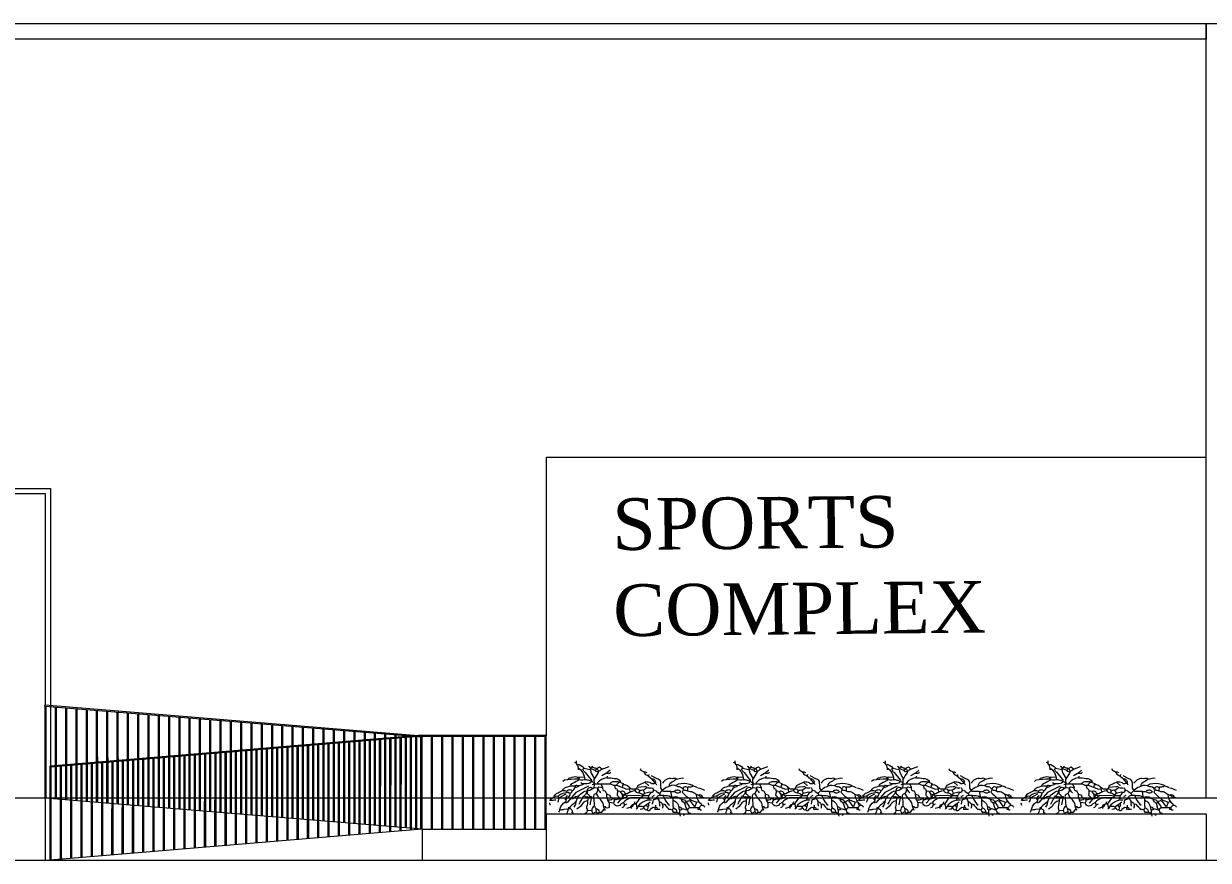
# Model space of a CAD drawing. Header units: inches. Extents: x 0 to 109, y 0 to 144.
# Drawn here: x 62.09 to 73.56, y 29.13 to 37.23 of the extents above; entities that cross this region are included whole.
import ezdxf

# ---------------------------------------------------------------- set-up
doc = ezdxf.new("R2010")
doc.units = ezdxf.units.IN
doc.header["$MEASUREMENT"] = 0
for name, color, linetype, lineweight in [('M_BRUSHES', 104, 'Continuous', 5), ('M_ELEV 2', 251, 'Continuous', 15), ('M_ELEV 3', 253, 'Continuous', 9), ('M_TEXT', 250, 'Continuous', 0)]:
    doc.layers.add(name, color=color, linetype=linetype, lineweight=lineweight)
doc.styles.get("Standard").update_dxf_attribs({"font": 'arial.ttf'})

# ---------------------------------------------------------------- blocks, each defined once
blk = doc.blocks.new('*U14')
at = {"layer": 'M_ELEV 2'}
for p, q in [((0.074, -0.887), (0.001, 0)), ((0.084, -0.886), (0.011, 0))]:
    blk.add_line(p, q, dxfattribs=at)
blk = doc.blocks.new('*U15')
at = {"layer": 'M_ELEV 3', "color": 0, "linetype": 'ByBlock', "lineweight": -2, "transparency": 16777216, "rotation": 355.3008974539182}
for p in [(62.301, 30.622), (62.401, 30.614), (62.5, 30.606), (62.6, 30.598), (62.7, 30.589), (62.799, 30.581), (62.899, 30.573), (62.999, 30.565), (63.098, 30.557), (63.198, 30.548), (63.298, 30.54), (63.397, 30.532), (63.497, 30.524), (63.597, 30.516), (63.696, 30.507), (63.796, 30.499), (63.896, 30.491), (63.995, 30.483), (64.095, 30.475), (64.195, 30.466), (64.294, 30.458), (64.394, 30.45), (64.494, 30.442), (64.593, 30.434), (64.693, 30.425), (64.793, 30.417), (64.892, 30.409), (64.992, 30.401), (65.092, 30.393), (65.191, 30.385), (65.291, 30.376), (65.391, 30.368), (65.49, 30.36), (65.59, 30.352), (65.69, 30.344), (65.789, 30.335), (65.889, 30.327)]:
    blk.add_blockref('*U14', p, dxfattribs=at)
blk = doc.blocks.new('*U16')
at = {"layer": 'M_ELEV 2'}
for p, q in [((-0.075, -0.897), (0, 0)), ((-0.065, -0.898), (0.01, 0))]:
    blk.add_line(p, q, dxfattribs=at)
blk = doc.blocks.new('*U17')
at = {"layer": 'M_ELEV 3', "color": 0, "linetype": 'ByBlock', "lineweight": -2, "transparency": 16777216, "rotation": 4.763641690983665}
for p in [(65.341, 30.281), (65.441, 30.29), (65.54, 30.298), (65.64, 30.306), (65.74, 30.314), (65.839, 30.323), (65.939, 30.331), (63.946, 30.165), (64.046, 30.173), (64.145, 30.182), (64.245, 30.19), (64.345, 30.198), (64.444, 30.206), (64.544, 30.215), (64.644, 30.223), (64.743, 30.231), (64.843, 30.24), (64.942, 30.248), (65.042, 30.256), (65.142, 30.265), (65.241, 30.273), (62.551, 30.049), (62.65, 30.057), (62.75, 30.065), (62.85, 30.074), (62.949, 30.082), (63.049, 30.09), (63.149, 30.098), (63.248, 30.107), (63.348, 30.115), (63.448, 30.123), (63.547, 30.132), (63.647, 30.14), (63.747, 30.148), (63.846, 30.157), (62.351, 30.032), (62.451, 30.04)]:
    blk.add_blockref('*U16', p, dxfattribs=at)
blk = doc.blocks.new('*U18')
at = {"layer": 'M_ELEV 2'}
for p, q in [((0, 0.9), (0, 0)), ((0.01, 0.9), (0.01, 0))]:
    blk.add_line(p, q, dxfattribs=at)
blk = doc.blocks.new('*U19')
at = {"layer": 'M_ELEV 3', "color": 0, "linetype": 'ByBlock', "lineweight": -2, "transparency": 16777216, "rotation": 180}
for p in [(65.951, 30.332), (66.051, 30.332), (66.151, 30.332), (66.251, 30.332), (66.351, 30.332), (66.451, 30.332), (66.551, 30.332), (66.651, 30.332), (66.751, 30.332), (66.851, 30.332), (66.951, 30.332), (67.051, 30.332), (67.151, 30.332)]:
    blk.add_blockref('*U18', p, dxfattribs=at)

msp = doc.modelspace()

# ---------------------------------------------------------------- linework, layer by layer
at = {"layer": 'M_BRUSHES'}
for points in [[(67.426, 30.081), (67.439, 30.076)], [(68.962, 30.081), (68.975, 30.076)], [(70.416, 30.081), (70.429, 30.076)], [(71.992, 30.081), (72.005, 30.076)], [(67.476, 29.941), (67.471, 29.928)], [(67.632, 30.008), (67.628, 30.004)], [(67.632, 30.008), (67.634, 30.009), (67.632, 30.009), (67.632, 30.008)], [(67.771, 30.003), (67.74, 29.978)], [(68.147, 29.962), (68.144, 29.949)], [(69.012, 29.941), (69.007, 29.928)], [(69.168, 30.008), (69.164, 30.004)], [(69.168, 30.008), (69.17, 30.009), (69.168, 30.009), (69.168, 30.008)], [(69.307, 30.003), (69.277, 29.978)], [(69.683, 29.962), (69.68, 29.949)], [(70.465, 29.941), (70.46, 29.928)], [(70.621, 30.008), (70.617, 30.004)], [(70.621, 30.008), (70.623, 30.009), (70.621, 30.009), (70.621, 30.008)], [(70.76, 30.003), (70.73, 29.978)], [(71.136, 29.962), (71.133, 29.949)], [(72.041, 29.941), (72.036, 29.928)], [(72.197, 30.008), (72.193, 30.004)], [(72.197, 30.008), (72.2, 30.009), (72.197, 30.009), (72.197, 30.008)], [(72.336, 30.003), (72.306, 29.978)], [(72.712, 29.962), (72.709, 29.949)], [(67.561, 29.848), (67.44, 29.788), (67.356, 29.691), (67.344, 29.695)], [(67.617, 29.835), (67.644, 29.833)], [(68.111, 29.884), (68.141, 29.86), (68.146, 29.86)], [(69.097, 29.848), (68.976, 29.788), (68.892, 29.691), (68.88, 29.695)], [(69.153, 29.835), (69.18, 29.833)], [(69.648, 29.884), (69.677, 29.86), (69.682, 29.86)], [(70.55, 29.848), (70.43, 29.788), (70.346, 29.691), (70.333, 29.695)], [(70.606, 29.835), (70.633, 29.833)], [(71.101, 29.884), (71.13, 29.86), (71.135, 29.86)], [(72.127, 29.848), (72.006, 29.788), (71.922, 29.691), (71.91, 29.695)], [(72.182, 29.835), (72.21, 29.833)], [(72.677, 29.884), (72.706, 29.86), (72.711, 29.86)], [(67.275, 29.735), (67.346, 29.776)], [(67.884, 29.776), (67.914, 29.767)], [(67.919, 29.766), (67.934, 29.752)], [(68.198, 29.759), (68.176, 29.745)], [(68.811, 29.735), (68.882, 29.776)], [(69.42, 29.776), (69.45, 29.767)], [(69.455, 29.766), (69.47, 29.752)], [(69.735, 29.759), (69.712, 29.745)], [(70.264, 29.735), (70.335, 29.776)], [(70.874, 29.776), (70.903, 29.767)], [(70.908, 29.766), (70.923, 29.752)], [(71.188, 29.759), (71.166, 29.745)], [(71.841, 29.735), (71.912, 29.776)], [(72.45, 29.776), (72.479, 29.767)], [(72.484, 29.766), (72.5, 29.752)], [(72.764, 29.759), (72.742, 29.745)], [(67.184, 29.687), (67.188, 29.664)], [(67.761, 29.695), (67.806, 29.687)], [(67.93, 29.675), (67.91, 29.664)], [(68.007, 29.68), (68.014, 29.7)], [(68.115, 29.664), (68.143, 29.686), (68.143, 29.657), (68.138, 29.653)], [(68.16, 29.695), (68.147, 29.683)], [(68.444, 29.622), (68.444, 29.594)], [(68.619, 29.639), (68.622, 29.626), (68.632, 29.626)], [(68.72, 29.687), (68.724, 29.664)], [(69.297, 29.695), (69.342, 29.687)], [(69.466, 29.675), (69.446, 29.664)], [(69.543, 29.68), (69.55, 29.7)], [(69.652, 29.664), (69.679, 29.686), (69.679, 29.657), (69.674, 29.653)], [(69.696, 29.695), (69.683, 29.683)], [(69.98, 29.622), (69.98, 29.594)], [(70.155, 29.639), (70.159, 29.626), (70.169, 29.626)], [(70.173, 29.687), (70.177, 29.664)], [(70.75, 29.695), (70.796, 29.687)], [(70.919, 29.675), (70.899, 29.664)], [(70.996, 29.68), (71.004, 29.7)], [(71.105, 29.664), (71.132, 29.686), (71.132, 29.657), (71.127, 29.653)], [(71.149, 29.695), (71.136, 29.683)], [(71.433, 29.622), (71.433, 29.594)], [(71.609, 29.639), (71.612, 29.626), (71.622, 29.626)], [(71.749, 29.687), (71.753, 29.664)], [(72.326, 29.695), (72.372, 29.687)], [(72.496, 29.675), (72.475, 29.664)], [(72.573, 29.68), (72.58, 29.7)], [(72.681, 29.664), (72.708, 29.686), (72.708, 29.657), (72.703, 29.653)], [(72.726, 29.695), (72.712, 29.683)], [(73.01, 29.622), (73.01, 29.594)], [(73.185, 29.639), (73.188, 29.626), (73.198, 29.626)], [(68.478, 29.571), (68.491, 29.571)], [(70.015, 29.571), (70.028, 29.571)], [(71.468, 29.571), (71.481, 29.571)], [(73.044, 29.571), (73.057, 29.571)]]:
    msp.add_lwpolyline(points, dxfattribs=at)
for points in [[(67.443, 30.093), (67.444, 30.065, -0.312363), (67.45, 30.06, -0.175201), (67.462, 30.007)], [(67.452, 30.063, -0.162277), (67.519, 30.025), (67.576, 30.011)], [(68.979, 30.093), (68.981, 30.065, -0.312363), (68.987, 30.06, -0.175201), (68.999, 30.007)], [(68.989, 30.063, -0.162277), (69.056, 30.025), (69.112, 30.011)], [(70.433, 30.093), (70.434, 30.065, -0.312363), (70.44, 30.06, -0.175201), (70.452, 30.007)], [(70.442, 30.063, -0.162277), (70.509, 30.025), (70.566, 30.011)], [(72.009, 30.093), (72.01, 30.065, -0.312363), (72.016, 30.06, -0.175201), (72.028, 30.007)], [(72.018, 30.063, -0.162277), (72.085, 30.025), (72.142, 30.011)], [(67.361, 29.913, -0.249786), (67.389, 29.931, -0.196625), (67.45, 29.939), (67.521, 29.936)], [(67.462, 30.028, -0.247131), (67.525, 29.913)], [(67.589, 29.894, 0.527451), (67.589, 29.914), (67.534, 29.983, -0.420624), (67.513, 30.025)], [(67.561, 30.044, -0.261322), (67.574, 30.03), (67.58, 30.019), (67.584, 30.021), (67.58, 30.01, 0.068298), (67.589, 29.976), (67.62, 29.921)], [(67.599, 29.864, 0.105667), (67.62, 29.876), (67.618, 29.915, 0.0345), (67.659, 29.983, 0.461777), (67.63, 30.022, -0.115448), (67.601, 30.035), (67.599, 30.042, -0.192581), (67.584, 30.022), (67.58, 30.021, -0.132248), (67.594, 30.017), (67.63, 30.002, 0.489075), (67.631, 29.996, 0.382553), (67.685, 30.011), (67.761, 30.04)], [(67.638, 30.019, 0.720749), (67.637, 30.012), (67.647, 30.021), (67.645, 30.023), (67.67, 30.035), (67.691, 30.017)], [(67.776, 29.985, -0.078461), (67.768, 29.971), (67.73, 29.973), (67.692, 29.95)], [(67.743, 29.945), (67.74, 29.929, -0.098709), (67.813, 29.924, -0.303024), (67.873, 29.892), (67.864, 29.888), (67.898, 29.876), (67.897, 29.871)], [(68.1, 29.985, 0.267624), (68.132, 29.955), (68.174, 29.921, -0.464905), (68.211, 29.885, -0.535172), (68.165, 29.881, 0.031677), (68.116, 29.891), (68.035, 29.851), (68.032, 29.839)], [(68.067, 30.016), (68.063, 30.009, 0.018082), (68.097, 29.989, -0.141937), (68.127, 29.982)], [(68.368, 29.749), (68.36, 29.799), (68.287, 29.796), (68.263, 29.83, 0.033295), (68.261, 29.895, 0.173203), (68.227, 29.92), (68.172, 29.949)], [(68.897, 29.913, -0.249786), (68.926, 29.931, -0.196625), (68.987, 29.939), (69.058, 29.936)], [(68.999, 30.028, -0.247131), (69.062, 29.913)], [(69.125, 29.894, 0.527451), (69.125, 29.914), (69.071, 29.983, -0.420624), (69.049, 30.025)], [(69.097, 30.044, -0.261322), (69.11, 30.03), (69.116, 30.019), (69.12, 30.021), (69.116, 30.01, 0.068298), (69.125, 29.976), (69.156, 29.921)], [(69.136, 29.864, 0.105667), (69.156, 29.876), (69.154, 29.915, 0.0345), (69.195, 29.983, 0.461777), (69.166, 30.022, -0.115448), (69.138, 30.035), (69.136, 30.042, -0.192581), (69.12, 30.022), (69.116, 30.021, -0.132248), (69.131, 30.017), (69.166, 30.002, 0.489075), (69.167, 29.996, 0.382553), (69.221, 30.011), (69.297, 30.04)], [(69.174, 30.019, 0.720749), (69.173, 30.012), (69.183, 30.021), (69.181, 30.023), (69.207, 30.035), (69.227, 30.017)], [(69.312, 29.985, -0.078461), (69.304, 29.971), (69.266, 29.973), (69.228, 29.95)], [(69.28, 29.945), (69.277, 29.929, -0.098709), (69.35, 29.924, -0.303024), (69.409, 29.892), (69.4, 29.888), (69.435, 29.876), (69.434, 29.871)], [(69.636, 29.985, 0.267624), (69.668, 29.955), (69.71, 29.921, -0.464905), (69.747, 29.885, -0.535172), (69.701, 29.881, 0.031677), (69.653, 29.891), (69.572, 29.851), (69.568, 29.839)], [(69.603, 30.016), (69.599, 30.009, 0.018082), (69.633, 29.989, -0.141937), (69.663, 29.982)], [(69.904, 29.749), (69.896, 29.799), (69.823, 29.796), (69.8, 29.83, 0.033295), (69.798, 29.895, 0.173203), (69.763, 29.92), (69.708, 29.949)], [(70.351, 29.913, -0.249786), (70.379, 29.931, -0.196625), (70.44, 29.939), (70.511, 29.936)], [(70.452, 30.028, -0.247131), (70.515, 29.913)], [(70.579, 29.894, 0.527451), (70.579, 29.914), (70.524, 29.983, -0.420624), (70.503, 30.025)], [(70.55, 30.044, -0.261322), (70.564, 30.03), (70.57, 30.019), (70.574, 30.021), (70.57, 30.01, 0.068298), (70.579, 29.976), (70.609, 29.921)], [(70.589, 29.864, 0.105667), (70.609, 29.876), (70.607, 29.915, 0.0345), (70.649, 29.983, 0.461777), (70.619, 30.022, -0.115448), (70.591, 30.035), (70.589, 30.042, -0.192581), (70.574, 30.022), (70.57, 30.021, -0.132248), (70.584, 30.017), (70.619, 30.002, 0.489075), (70.62, 29.996, 0.382553), (70.674, 30.011), (70.75, 30.04)], [(70.627, 30.019, 0.720749), (70.626, 30.012), (70.637, 30.021), (70.634, 30.023), (70.66, 30.035), (70.68, 30.017)], [(70.765, 29.985, -0.078461), (70.757, 29.971), (70.72, 29.973), (70.681, 29.95)], [(70.733, 29.945), (70.73, 29.929, -0.098709), (70.803, 29.924, -0.303024), (70.863, 29.892), (70.853, 29.888), (70.888, 29.876), (70.887, 29.871)], [(71.09, 29.985, 0.267624), (71.121, 29.955), (71.164, 29.921, -0.464905), (71.2, 29.885, -0.535172), (71.155, 29.881, 0.031677), (71.106, 29.891), (71.025, 29.851), (71.022, 29.839)], [(71.056, 30.016), (71.052, 30.009, 0.018082), (71.087, 29.989, -0.141937), (71.116, 29.982)], [(71.357, 29.749), (71.349, 29.799), (71.276, 29.796), (71.253, 29.83, 0.033295), (71.251, 29.895, 0.173203), (71.216, 29.92), (71.162, 29.949)], [(71.927, 29.913, -0.249786), (71.955, 29.931, -0.196625), (72.016, 29.939), (72.087, 29.936)], [(72.028, 30.028, -0.247131), (72.091, 29.913)], [(72.155, 29.894, 0.527451), (72.155, 29.914), (72.1, 29.983, -0.420624), (72.079, 30.025)], [(72.127, 30.044, -0.261322), (72.14, 30.03), (72.146, 30.019), (72.15, 30.021), (72.146, 30.01, 0.068298), (72.155, 29.976), (72.185, 29.921)], [(72.165, 29.864, 0.105667), (72.185, 29.876), (72.183, 29.915, 0.0345), (72.225, 29.983, 0.461777), (72.195, 30.022, -0.115448), (72.167, 30.035), (72.165, 30.042, -0.192581), (72.15, 30.022), (72.146, 30.021, -0.132248), (72.16, 30.017), (72.195, 30.002, 0.489075), (72.196, 29.996, 0.382553), (72.25, 30.011), (72.326, 30.04)], [(72.204, 30.019, 0.720749), (72.203, 30.012), (72.213, 30.021), (72.211, 30.023), (72.236, 30.035), (72.256, 30.017)], [(72.341, 29.985, -0.078461), (72.333, 29.971), (72.296, 29.973), (72.257, 29.95)], [(72.309, 29.945), (72.306, 29.929, -0.098709), (72.379, 29.924, -0.303024), (72.439, 29.892), (72.43, 29.888), (72.464, 29.876), (72.463, 29.871)], [(72.666, 29.985, 0.267624), (72.697, 29.955), (72.74, 29.921, -0.464905), (72.776, 29.885, -0.535172), (72.731, 29.881, 0.031677), (72.682, 29.891), (72.601, 29.851), (72.598, 29.839)], [(72.632, 30.016), (72.628, 30.009, 0.018082), (72.663, 29.989, -0.141937), (72.692, 29.982)], [(72.933, 29.749), (72.925, 29.799), (72.852, 29.796), (72.829, 29.83, 0.033295), (72.827, 29.895, 0.173203), (72.793, 29.92), (72.738, 29.949)], [(67.264, 29.695, 0.332352), (67.269, 29.753, -0.185669), (67.3, 29.774, -0.083557), (67.366, 29.79, 0.656815), (67.405, 29.804, 0.199097), (67.429, 29.836), (67.432, 29.838, -0.315216), (67.439, 29.854, -0.40065), (67.448, 29.859), (67.47, 29.854)], [(67.31, 29.807, -0.246109), (67.363, 29.844, -0.119476), (67.428, 29.852), (67.43, 29.846)], [(67.424, 29.647, 0.111557), (67.447, 29.711, -0.232605), (67.527, 29.8), (67.576, 29.81), (67.613, 29.833, 0.152542), (67.618, 29.877, 0.18486), (67.589, 29.894, 0.173203), (67.564, 29.904, 0.04808), (67.523, 29.912, -0.261169), (67.457, 29.917, 0.018753), (67.329, 29.907), (67.313, 29.895)], [(67.47, 29.92, 0.099014), (67.462, 29.904, 0.005859), (67.391, 29.865), (67.383, 29.854)], [(67.513, 29.867, -0.048447), (67.47, 29.851, -0.145767), (67.441, 29.837), (67.434, 29.837)], [(67.456, 29.931, -0.467148), (67.47, 29.915), (67.47, 29.911)], [(67.587, 29.889, -0.289017), (67.536, 29.873, -0.142853), (67.487, 29.88)], [(67.601, 29.826, 0.794815), (67.55, 29.795, 0.4142), (67.562, 29.769, -0.333328), (67.572, 29.753)], [(67.613, 29.873), (67.775, 29.872, 0.198715), (67.833, 29.86), (67.932, 29.819), (67.952, 29.823)], [(67.696, 29.834), (67.661, 29.84, 0.348206), (67.65, 29.804), (67.635, 29.776)], [(67.737, 29.929, 0.182465), (67.65, 29.882), (67.65, 29.878)], [(67.682, 29.784, -0.054718), (67.651, 29.827, 0.236053), (67.65, 29.832)], [(67.682, 29.867), (67.698, 29.839, 0.512009), (67.722, 29.803, -0.063492), (67.738, 29.772), (67.765, 29.764, 0.257919), (67.789, 29.736, 0.043488), (67.816, 29.723), (67.818, 29.723)], [(67.773, 29.873, -0.535172), (67.779, 29.881, -0.211533), (67.811, 29.895, -0.112198), (67.857, 29.89)], [(67.814, 29.856), (67.819, 29.828), (67.836, 29.822, -0.182709), (67.84, 29.777), (67.838, 29.763, -0.200302), (67.858, 29.729)], [(67.864, 29.89, 0.121719), (67.836, 29.864), (67.833, 29.86)], [(67.89, 29.837), (67.896, 29.868), (67.899, 29.864, -0.501495), (67.958, 29.813), (67.962, 29.795)], [(67.952, 29.84, -0.055847), (67.978, 29.823), (68.018, 29.823), (68.019, 29.82, 0.090164), (68.009, 29.804, 0.096649), (67.936, 29.776), (67.921, 29.776)], [(68.131, 29.835, 0.356949), (68.107, 29.844), (68.03, 29.836, 0.120438), (68.023, 29.823, -0.395447), (68.057, 29.802), (68.046, 29.784)], [(68.059, 29.812, 0.236053), (68.115, 29.827, -0.236053), (68.144, 29.834), (68.171, 29.833)], [(68.173, 29.919, 0.02713), (68.219, 29.866), (68.222, 29.865)], [(68.192, 29.808, 0.253922), (68.183, 29.832)], [(68.477, 29.821, 0.27327), (68.431, 29.842, 0.292038), (68.34, 29.846, 0.151703), (68.251, 29.78)], [(68.414, 29.916, 0.300995), (68.371, 29.921, 0.322571), (68.277, 29.877)], [(68.345, 29.852, -0.391388), (68.379, 29.893, -0.203217), (68.483, 29.928)], [(68.616, 29.834, 0.021805), (68.543, 29.865, 0.134811), (68.431, 29.868), (68.408, 29.856)], [(68.519, 29.835, 0.804245), (68.478, 29.812), (68.468, 29.79, 0.038712), (68.552, 29.718, 0.4142), (68.557, 29.713), (68.61, 29.695), (68.628, 29.7)], [(68.574, 29.848, -0.137939), (68.531, 29.84, 0.4142), (68.522, 29.832), (68.519, 29.808)], [(68.622, 29.832, -0.089844), (68.686, 29.809)], [(68.8, 29.695, 0.332352), (68.805, 29.753, -0.185669), (68.837, 29.774, -0.083557), (68.902, 29.79, 0.656815), (68.941, 29.804, 0.199097), (68.965, 29.836), (68.968, 29.838, -0.315216), (68.975, 29.854, -0.40065), (68.985, 29.859), (69.006, 29.854)], [(68.847, 29.807, -0.246109), (68.899, 29.844, -0.119476), (68.964, 29.852), (68.966, 29.846)], [(68.96, 29.647, 0.111557), (68.984, 29.711, -0.232605), (69.064, 29.8), (69.112, 29.81), (69.149, 29.833, 0.152542), (69.154, 29.877, 0.18486), (69.125, 29.894, 0.173203), (69.1, 29.904, 0.04808), (69.06, 29.912, -0.261169), (68.994, 29.917, 0.018753), (68.865, 29.907), (68.85, 29.895)], [(69.006, 29.92, 0.099014), (68.999, 29.904, 0.005859), (68.927, 29.865), (68.92, 29.854)], [(69.049, 29.867, -0.048447), (69.006, 29.851, -0.145767), (68.977, 29.837), (68.97, 29.837)], [(68.993, 29.931, -0.467148), (69.006, 29.915), (69.006, 29.911)], [(69.123, 29.889, -0.289017), (69.073, 29.873, -0.142853), (69.023, 29.88)], [(69.138, 29.826, 0.794815), (69.086, 29.795, 0.4142), (69.098, 29.769, -0.333328), (69.108, 29.753)], [(69.149, 29.873), (69.311, 29.872, 0.198715), (69.369, 29.86), (69.468, 29.819), (69.488, 29.823)], [(69.232, 29.834), (69.197, 29.84, 0.348206), (69.186, 29.804), (69.171, 29.776)], [(69.273, 29.929, 0.182465), (69.186, 29.882), (69.186, 29.878)], [(69.219, 29.784, -0.054718), (69.187, 29.827, 0.236053), (69.186, 29.832)], [(69.219, 29.867), (69.234, 29.839, 0.512009), (69.258, 29.803, -0.063492), (69.274, 29.772), (69.301, 29.764, 0.257919), (69.325, 29.736, 0.043488), (69.353, 29.723), (69.355, 29.723)], [(69.309, 29.873, -0.535172), (69.315, 29.881, -0.211533), (69.347, 29.895, -0.112198), (69.393, 29.89)], [(69.351, 29.856), (69.356, 29.828), (69.372, 29.822, -0.182709), (69.376, 29.777), (69.374, 29.763, -0.200302), (69.394, 29.729)], [(69.4, 29.89, 0.121719), (69.372, 29.864), (69.369, 29.86)], [(69.427, 29.837), (69.433, 29.868), (69.436, 29.864, -0.501495), (69.494, 29.813), (69.499, 29.795)], [(69.488, 29.84, -0.055847), (69.515, 29.823), (69.554, 29.823), (69.555, 29.82, 0.090164), (69.545, 29.804, 0.096649), (69.472, 29.776), (69.457, 29.776)], [(69.667, 29.835, 0.356949), (69.644, 29.844), (69.566, 29.836, 0.120438), (69.559, 29.823, -0.395447), (69.593, 29.802), (69.583, 29.784)], [(69.595, 29.812, 0.236053), (69.652, 29.827, -0.236053), (69.68, 29.834), (69.707, 29.833)], [(69.709, 29.919, 0.02713), (69.755, 29.866), (69.758, 29.865)], [(69.729, 29.808, 0.253922), (69.72, 29.832)], [(70.014, 29.821, 0.27327), (69.967, 29.842, 0.292038), (69.877, 29.846, 0.151703), (69.787, 29.78)], [(69.951, 29.916, 0.300995), (69.907, 29.921, 0.322571), (69.813, 29.877)], [(69.882, 29.852, -0.391388), (69.915, 29.893, -0.203217), (70.02, 29.928)], [(70.152, 29.834, 0.021805), (70.079, 29.865, 0.134811), (69.967, 29.868), (69.945, 29.856)], [(70.055, 29.835, 0.804245), (70.015, 29.812), (70.004, 29.79, 0.038712), (70.089, 29.718, 0.4142), (70.094, 29.713), (70.146, 29.695), (70.165, 29.7)], [(70.11, 29.848, -0.137939), (70.067, 29.84, 0.4142), (70.058, 29.832), (70.055, 29.808)], [(70.159, 29.832, -0.089844), (70.222, 29.809)], [(70.253, 29.695, 0.332352), (70.258, 29.753, -0.185669), (70.29, 29.774, -0.083557), (70.356, 29.79, 0.656815), (70.394, 29.804, 0.199097), (70.419, 29.836), (70.422, 29.838, -0.315216), (70.429, 29.854, -0.40065), (70.438, 29.859), (70.459, 29.854)], [(70.3, 29.807, -0.246109), (70.353, 29.844, -0.119476), (70.418, 29.852), (70.42, 29.846)], [(70.413, 29.647, 0.111557), (70.437, 29.711, -0.232605), (70.517, 29.8), (70.566, 29.81), (70.602, 29.833, 0.152542), (70.607, 29.877, 0.18486), (70.579, 29.894, 0.173203), (70.553, 29.904, 0.04808), (70.513, 29.912, -0.261169), (70.447, 29.917, 0.018753), (70.318, 29.907), (70.303, 29.895)], [(70.459, 29.92, 0.099014), (70.452, 29.904, 0.005859), (70.38, 29.865), (70.373, 29.854)], [(70.503, 29.867, -0.048447), (70.459, 29.851, -0.145767), (70.431, 29.837), (70.424, 29.837)], [(70.446, 29.931, -0.467148), (70.459, 29.915), (70.459, 29.911)], [(70.577, 29.889, -0.289017), (70.526, 29.873, -0.142853), (70.476, 29.88)], [(70.591, 29.826, 0.794815), (70.539, 29.795, 0.4142), (70.551, 29.769, -0.333328), (70.562, 29.753)], [(70.602, 29.873), (70.764, 29.872, 0.198715), (70.822, 29.86), (70.921, 29.819), (70.942, 29.823)], [(70.685, 29.834), (70.651, 29.84, 0.348206), (70.64, 29.804), (70.624, 29.776)], [(70.727, 29.929, 0.182465), (70.64, 29.882), (70.64, 29.878)], [(70.672, 29.784, -0.054718), (70.641, 29.827, 0.236053), (70.64, 29.832)], [(70.672, 29.867), (70.687, 29.839, 0.512009), (70.712, 29.803, -0.063492), (70.728, 29.772), (70.754, 29.764, 0.257919), (70.778, 29.736, 0.043488), (70.806, 29.723), (70.808, 29.723)], [(70.762, 29.873, -0.535172), (70.768, 29.881, -0.211533), (70.801, 29.895, -0.112198), (70.846, 29.89)], [(70.804, 29.856), (70.809, 29.828), (70.825, 29.822, -0.182709), (70.829, 29.777), (70.827, 29.763, -0.200302), (70.847, 29.729)], [(70.853, 29.89, 0.121719), (70.825, 29.864), (70.822, 29.86)], [(70.88, 29.837), (70.886, 29.868), (70.889, 29.864, -0.501495), (70.948, 29.813), (70.952, 29.795)], [(70.942, 29.84, -0.055847), (70.968, 29.823), (71.008, 29.823), (71.009, 29.82, 0.090164), (70.998, 29.804, 0.096649), (70.925, 29.776), (70.91, 29.776)], [(71.12, 29.835, 0.356949), (71.097, 29.844), (71.02, 29.836, 0.120438), (71.013, 29.823, -0.395447), (71.046, 29.802), (71.036, 29.784)], [(71.048, 29.812, 0.236053), (71.105, 29.827, -0.236053), (71.133, 29.834), (71.161, 29.833)], [(71.163, 29.919, 0.02713), (71.208, 29.866), (71.211, 29.865)], [(71.182, 29.808, 0.253922), (71.173, 29.832)], [(71.467, 29.821, 0.27327), (71.42, 29.842, 0.292038), (71.33, 29.846, 0.151703), (71.241, 29.78)], [(71.404, 29.916, 0.300995), (71.36, 29.921, 0.322571), (71.266, 29.877)], [(71.335, 29.852, -0.391388), (71.368, 29.893, -0.203217), (71.473, 29.928)], [(71.606, 29.834, 0.021805), (71.533, 29.865, 0.134811), (71.42, 29.868), (71.398, 29.856)], [(71.508, 29.835, 0.804245), (71.468, 29.812), (71.458, 29.79, 0.038712), (71.542, 29.718, 0.4142), (71.547, 29.713), (71.6, 29.695), (71.618, 29.7)], [(71.563, 29.848, -0.137939), (71.521, 29.84, 0.4142), (71.511, 29.832), (71.508, 29.808)], [(71.612, 29.832, -0.089844), (71.676, 29.809)], [(71.829, 29.695, 0.332352), (71.835, 29.753, -0.185669), (71.866, 29.774, -0.083557), (71.932, 29.79, 0.656815), (71.97, 29.804, 0.199097), (71.995, 29.836), (71.998, 29.838, -0.315216), (72.005, 29.854, -0.40065), (72.014, 29.859), (72.035, 29.854)], [(71.876, 29.807, -0.246109), (71.929, 29.844, -0.119476), (71.994, 29.852), (71.996, 29.846)], [(71.99, 29.647, 0.111557), (72.013, 29.711, -0.232605), (72.093, 29.8), (72.142, 29.81), (72.178, 29.833, 0.152542), (72.183, 29.877, 0.18486), (72.155, 29.894, 0.173203), (72.13, 29.904, 0.04808), (72.089, 29.912, -0.261169), (72.023, 29.917, 0.018753), (71.894, 29.907), (71.879, 29.895)], [(72.035, 29.92, 0.099014), (72.028, 29.904, 0.005859), (71.956, 29.865), (71.949, 29.854)], [(72.079, 29.867, -0.048447), (72.035, 29.851, -0.145767), (72.007, 29.837), (72, 29.837)], [(72.022, 29.931, -0.467148), (72.035, 29.915), (72.035, 29.911)], [(72.153, 29.889, -0.289017), (72.102, 29.873, -0.142853), (72.053, 29.88)], [(72.167, 29.826, 0.794815), (72.115, 29.795, 0.4142), (72.128, 29.769, -0.333328), (72.138, 29.753)], [(72.178, 29.873), (72.34, 29.872, 0.198715), (72.398, 29.86), (72.498, 29.819), (72.518, 29.823)], [(72.261, 29.834), (72.227, 29.84, 0.348206), (72.216, 29.804), (72.201, 29.776)], [(72.303, 29.929, 0.182465), (72.216, 29.882), (72.216, 29.878)], [(72.248, 29.784, -0.054718), (72.217, 29.827, 0.236053), (72.216, 29.832)], [(72.248, 29.867), (72.263, 29.839, 0.512009), (72.288, 29.803, -0.063492), (72.304, 29.772), (72.33, 29.764, 0.257919), (72.355, 29.736, 0.043488), (72.382, 29.723), (72.384, 29.723)], [(72.338, 29.873, -0.535172), (72.344, 29.881, -0.211533), (72.377, 29.895, -0.112198), (72.423, 29.89)], [(72.38, 29.856), (72.385, 29.828), (72.401, 29.822, -0.182709), (72.405, 29.777), (72.403, 29.763, -0.200302), (72.424, 29.729)], [(72.43, 29.89, 0.121719), (72.401, 29.864), (72.398, 29.86)], [(72.456, 29.837), (72.462, 29.868), (72.465, 29.864, -0.501495), (72.524, 29.813), (72.528, 29.795)], [(72.518, 29.84, -0.055847), (72.544, 29.823), (72.584, 29.823), (72.585, 29.82, 0.090164), (72.575, 29.804, 0.096649), (72.502, 29.776), (72.486, 29.776)], [(72.696, 29.835, 0.356949), (72.673, 29.844), (72.596, 29.836, 0.120438), (72.589, 29.823, -0.395447), (72.622, 29.802), (72.612, 29.784)], [(72.624, 29.812, 0.236053), (72.681, 29.827, -0.236053), (72.709, 29.834), (72.737, 29.833)], [(72.739, 29.919, 0.02713), (72.784, 29.866), (72.787, 29.865)], [(72.758, 29.808, 0.253922), (72.749, 29.832)], [(73.043, 29.821, 0.27327), (72.996, 29.842, 0.292038), (72.906, 29.846, 0.151703), (72.817, 29.78)], [(72.98, 29.916, 0.300995), (72.937, 29.921, 0.322571), (72.842, 29.877)], [(72.911, 29.852, -0.391388), (72.945, 29.893, -0.203217), (73.049, 29.928)], [(73.182, 29.834, 0.021805), (73.109, 29.865, 0.134811), (72.996, 29.868), (72.974, 29.856)], [(73.085, 29.835, 0.804245), (73.044, 29.812), (73.034, 29.79, 0.038712), (73.118, 29.718, 0.4142), (73.123, 29.713), (73.176, 29.695), (73.194, 29.7)], [(73.139, 29.848, -0.137939), (73.097, 29.84, 0.4142), (73.088, 29.832), (73.085, 29.808)], [(73.188, 29.832, -0.089844), (73.252, 29.809)], [(67.247, 29.715, -0.034103), (67.188, 29.709, -0.285873), (67.268, 29.756)], [(67.228, 29.752, -0.195435), (67.267, 29.786, -0.011139), (67.317, 29.808, -0.068222), (67.348, 29.802), (67.353, 29.793)], [(67.357, 29.759), (67.335, 29.732), (67.338, 29.728), (67.333, 29.724, -0.056946), (67.345, 29.72, -0.108856), (67.341, 29.705), (67.339, 29.699)], [(67.386, 29.783, -0.216507), (67.343, 29.723), (67.34, 29.723), (67.342, 29.724), (67.342, 29.723)], [(67.35, 29.799, -0.420807), (67.405, 29.808)], [(67.446, 29.706, 0.02301), (67.38, 29.645), (67.38, 29.634)], [(67.466, 29.752, 0.205933), (67.411, 29.727), (67.4, 29.727)], [(67.55, 29.708, 0.200272), (67.485, 29.652), (67.45, 29.626)], [(67.472, 29.675, -0.030975), (67.516, 29.754), (67.517, 29.756), (67.538, 29.744, -1.148773), (67.554, 29.722, -0.050674), (67.544, 29.646, 0.28447), (67.548, 29.625, -0.404129), (67.525, 29.58)], [(67.55, 29.804, 0.080353), (67.543, 29.789, -0.101501), (67.523, 29.759)], [(67.563, 29.742, -0.17128), (67.591, 29.75), (67.576, 29.667)], [(67.725, 29.615, -0.134003), (67.707, 29.676, 0.079666), (67.681, 29.716, -0.082458), (67.643, 29.772, 0.664612), (67.61, 29.743, -0.028061), (67.617, 29.663, 0.4142), (67.619, 29.657), (67.621, 29.657, -0.075592), (67.633, 29.63)], [(67.736, 29.771, 0.149765), (67.761, 29.689), (67.762, 29.649, -0.600372), (67.726, 29.648), (67.715, 29.65)], [(67.795, 29.723, -0.184021), (67.749, 29.715)], [(68.09, 29.812), (68.103, 29.783, 0.07106), (68.089, 29.749, -0.275696), (68.05, 29.736), (67.967, 29.735, 0.101349), (67.898, 29.689, 0.062256), (67.872, 29.673, -0.904297), (67.81, 29.699), (67.818, 29.719, -0.382629), (67.808, 29.725), (67.811, 29.726), (67.819, 29.719, 0.140793), (67.846, 29.727, -0.084747), (67.871, 29.721), (67.873, 29.719)], [(67.842, 29.804, -0.090164), (67.864, 29.802), (67.867, 29.798)], [(68.144, 29.756, 0.06424), (68.082, 29.752), (68.047, 29.759), (67.94, 29.755, -0.107498), (67.876, 29.722), (67.843, 29.683)], [(67.884, 29.776), (67.891, 29.738, 0.008759), (67.918, 29.773, 0.638138), (67.87, 29.794), (67.884, 29.776)], [(68.012, 29.679), (68.013, 29.677), (68.013, 29.68, 0.449051), (68.031, 29.689), (68.062, 29.732)], [(68.013, 29.804, 0.32045), (68.033, 29.789, -0.126938), (68.09, 29.765)], [(68.172, 29.715, 0.140518), (68.087, 29.694, 0.144699), (68.03, 29.632), (68.025, 29.626)], [(68.105, 29.781, -0.032562), (68.157, 29.794, 0.473877), (68.193, 29.808, -0.340118), (68.221, 29.798), (68.245, 29.78), (68.248, 29.78, 0.141068), (68.255, 29.765)], [(68.168, 29.788, 0.120438), (68.139, 29.739), (68.132, 29.715)], [(68.136, 29.727, 0.099014), (68.159, 29.736)], [(68.183, 29.675), (68.19, 29.716), (68.189, 29.719, 0.06102), (68.226, 29.73, -0.419418), (68.242, 29.76, -0.100098), (68.303, 29.76, -0.065552), (68.351, 29.753, 0.302765), (68.372, 29.744), (68.375, 29.743), (68.378, 29.743, 0.011902), (68.379, 29.66), (68.386, 29.639, -0.370575), (68.417, 29.597)], [(68.229, 29.731), (68.232, 29.731, -0.072708), (68.248, 29.695, 0.082748), (68.251, 29.654)], [(68.285, 29.759, 0.093414), (68.333, 29.674), (68.345, 29.664)], [(68.357, 29.743, 0.555725), (68.386, 29.747, -0.208984), (68.449, 29.729), (68.459, 29.725)], [(68.365, 29.799), (68.397, 29.798, 0.42926), (68.456, 29.795, -0.162277), (68.448, 29.801, 0.241379), (68.411, 29.808, 0.236053), (68.396, 29.804)], [(68.381, 29.715, -0.310455), (68.437, 29.628, 0.51123), (68.472, 29.632, -0.113205), (68.513, 29.619, -0.065247), (68.546, 29.643), (68.629, 29.643)], [(68.608, 29.695), (68.591, 29.648), (68.553, 29.702, 0.429459), (68.502, 29.683, -0.350479), (68.462, 29.724, -0.016891), (68.49, 29.717, -0.022614), (68.533, 29.658), (68.539, 29.643)], [(68.478, 29.816, 0.084366), (68.51, 29.808, 0.159897), (68.558, 29.798, -0.117737), (68.599, 29.774), (68.625, 29.763, -0.579712), (68.664, 29.747), (68.68, 29.74)], [(68.604, 29.769, 0.208511), (68.654, 29.677), (68.656, 29.666)], [(68.627, 29.764, 0.083221), (68.649, 29.747), (68.659, 29.747)], [(68.783, 29.715, -0.034103), (68.724, 29.709, -0.285873), (68.804, 29.756)], [(68.765, 29.752, -0.195435), (68.803, 29.786, -0.011139), (68.853, 29.808, -0.068222), (68.884, 29.802), (68.889, 29.793)], [(68.893, 29.759), (68.871, 29.732), (68.874, 29.728), (68.869, 29.724, -0.056946), (68.881, 29.72, -0.108856), (68.877, 29.705), (68.875, 29.699)], [(68.923, 29.783, -0.216507), (68.879, 29.723), (68.876, 29.723), (68.878, 29.724), (68.878, 29.723)], [(68.886, 29.799, -0.420807), (68.941, 29.808)], [(68.983, 29.706, 0.02301), (68.917, 29.645), (68.917, 29.634)], [(69.002, 29.752, 0.205933), (68.947, 29.727), (68.936, 29.727)], [(69.086, 29.708, 0.200272), (69.021, 29.652), (68.987, 29.626)], [(69.008, 29.675, -0.030975), (69.052, 29.754), (69.053, 29.756), (69.074, 29.744, -1.148773), (69.09, 29.722, -0.050674), (69.08, 29.646, 0.28447), (69.084, 29.625, -0.404129), (69.062, 29.58)], [(69.086, 29.804, 0.080353), (69.079, 29.789, -0.101501), (69.06, 29.759)], [(69.099, 29.742, -0.17128), (69.127, 29.75), (69.112, 29.667)], [(69.261, 29.615, -0.134003), (69.243, 29.676, 0.079666), (69.218, 29.716, -0.082458), (69.179, 29.772, 0.664612), (69.147, 29.743, -0.028061), (69.153, 29.663, 0.4142), (69.155, 29.657), (69.157, 29.657, -0.075592), (69.169, 29.63)], [(69.272, 29.771, 0.149765), (69.297, 29.689), (69.298, 29.649, -0.600372), (69.262, 29.648), (69.251, 29.65)], [(69.331, 29.723, -0.184021), (69.286, 29.715)], [(69.626, 29.812), (69.639, 29.783, 0.07106), (69.625, 29.749, -0.275696), (69.587, 29.736), (69.504, 29.735, 0.101349), (69.435, 29.689, 0.062256), (69.408, 29.673, -0.904297), (69.346, 29.699), (69.355, 29.719, -0.382629), (69.344, 29.725), (69.347, 29.726), (69.356, 29.719, 0.140793), (69.382, 29.727, -0.084747), (69.407, 29.721), (69.409, 29.719)], [(69.378, 29.804, -0.090164), (69.4, 29.802), (69.403, 29.798)], [(69.68, 29.756, 0.06424), (69.618, 29.752), (69.584, 29.759), (69.476, 29.755, -0.107498), (69.412, 29.722), (69.379, 29.683)], [(69.42, 29.776), (69.428, 29.738, 0.008759), (69.454, 29.773, 0.638138), (69.406, 29.794), (69.42, 29.776)], [(69.548, 29.679), (69.549, 29.677), (69.549, 29.68, 0.449051), (69.567, 29.689), (69.598, 29.732)], [(69.549, 29.804, 0.32045), (69.57, 29.789, -0.126938), (69.626, 29.765)], [(69.708, 29.715, 0.140518), (69.623, 29.694, 0.144699), (69.566, 29.632), (69.561, 29.626)], [(69.641, 29.781, -0.032562), (69.693, 29.794, 0.473877), (69.73, 29.808, -0.340118), (69.757, 29.798), (69.781, 29.78), (69.784, 29.78, 0.141068), (69.792, 29.765)], [(69.704, 29.788, 0.120438), (69.675, 29.739), (69.668, 29.715)], [(69.672, 29.727, 0.099014), (69.695, 29.736)], [(69.72, 29.675), (69.727, 29.716), (69.726, 29.719, 0.06102), (69.762, 29.73, -0.419418), (69.778, 29.76, -0.100098), (69.839, 29.76, -0.065552), (69.887, 29.753, 0.302765), (69.908, 29.744), (69.911, 29.743), (69.914, 29.743, 0.011902), (69.915, 29.66), (69.922, 29.639, -0.370575), (69.954, 29.597)], [(69.765, 29.731), (69.768, 29.731, -0.072708), (69.784, 29.695, 0.082748), (69.787, 29.654)], [(69.821, 29.759, 0.093414), (69.87, 29.674), (69.882, 29.664)], [(69.893, 29.743, 0.555725), (69.922, 29.747, -0.208984), (69.985, 29.729), (69.995, 29.725)], [(69.901, 29.799), (69.933, 29.798, 0.42926), (69.992, 29.795, -0.162277), (69.984, 29.801, 0.241379), (69.948, 29.808, 0.236053), (69.932, 29.804)], [(69.917, 29.715, -0.310455), (69.973, 29.628, 0.51123), (70.008, 29.632, -0.113205), (70.049, 29.619, -0.065247), (70.082, 29.643), (70.166, 29.643)], [(70.144, 29.695), (70.127, 29.648), (70.09, 29.702, 0.429459), (70.038, 29.683, -0.350479), (69.998, 29.724, -0.016891), (70.027, 29.717, -0.022614), (70.069, 29.658), (70.075, 29.643)], [(70.015, 29.816, 0.084366), (70.046, 29.808, 0.159897), (70.095, 29.798, -0.117737), (70.135, 29.774), (70.162, 29.763, -0.579712), (70.2, 29.747), (70.216, 29.74)], [(70.14, 29.769, 0.208511), (70.19, 29.677), (70.192, 29.666)], [(70.164, 29.764, 0.083221), (70.185, 29.747), (70.195, 29.747)], [(70.236, 29.715, -0.034103), (70.177, 29.709, -0.285873), (70.257, 29.756)], [(70.218, 29.752, -0.195435), (70.256, 29.786, -0.011139), (70.306, 29.808, -0.068222), (70.337, 29.802), (70.343, 29.793)], [(70.347, 29.759), (70.324, 29.732), (70.327, 29.728), (70.322, 29.724, -0.056946), (70.334, 29.72, -0.108856), (70.33, 29.705), (70.328, 29.699)], [(70.376, 29.783, -0.216507), (70.332, 29.723), (70.329, 29.723), (70.331, 29.724), (70.331, 29.723)], [(70.339, 29.799, -0.420807), (70.394, 29.808)], [(70.436, 29.706, 0.02301), (70.37, 29.645), (70.37, 29.634)], [(70.455, 29.752, 0.205933), (70.4, 29.727), (70.389, 29.727)], [(70.539, 29.708, 0.200272), (70.474, 29.652), (70.44, 29.626)], [(70.461, 29.675, -0.030975), (70.506, 29.754), (70.507, 29.756), (70.527, 29.744, -1.148773), (70.543, 29.722, -0.050674), (70.533, 29.646, 0.28447), (70.537, 29.625, -0.404129), (70.515, 29.58)], [(70.539, 29.804, 0.080353), (70.532, 29.789, -0.101501), (70.513, 29.759)], [(70.552, 29.742, -0.17128), (70.581, 29.75), (70.566, 29.667)], [(70.715, 29.615, -0.134003), (70.696, 29.676, 0.079666), (70.671, 29.716, -0.082458), (70.632, 29.772, 0.664612), (70.6, 29.743, -0.028061), (70.606, 29.663, 0.4142), (70.608, 29.657), (70.61, 29.657, -0.075592), (70.622, 29.63)], [(70.726, 29.771, 0.149765), (70.75, 29.689), (70.751, 29.649, -0.600372), (70.716, 29.648), (70.704, 29.65)], [(70.785, 29.723, -0.184021), (70.739, 29.715)], [(71.08, 29.812), (71.093, 29.783, 0.07106), (71.079, 29.749, -0.275696), (71.04, 29.736), (70.957, 29.735, 0.101349), (70.888, 29.689, 0.062256), (70.862, 29.673, -0.904297), (70.8, 29.699), (70.808, 29.719, -0.382629), (70.798, 29.725), (70.801, 29.726), (70.809, 29.719, 0.140793), (70.835, 29.727, -0.084747), (70.861, 29.721), (70.863, 29.719)], [(70.831, 29.804, -0.090164), (70.853, 29.802), (70.857, 29.798)], [(71.133, 29.756, 0.06424), (71.071, 29.752), (71.037, 29.759), (70.93, 29.755, -0.107498), (70.866, 29.722), (70.832, 29.683)], [(70.874, 29.776), (70.881, 29.738, 0.008759), (70.907, 29.773, 0.638138), (70.86, 29.794), (70.874, 29.776)], [(71.001, 29.679), (71.002, 29.677), (71.002, 29.68, 0.449051), (71.021, 29.689), (71.051, 29.732)], [(71.002, 29.804, 0.32045), (71.023, 29.789, -0.126938), (71.08, 29.765)], [(71.162, 29.715, 0.140518), (71.077, 29.694, 0.144699), (71.02, 29.632), (71.015, 29.626)], [(71.095, 29.781, -0.032562), (71.146, 29.794, 0.473877), (71.183, 29.808, -0.340118), (71.21, 29.798), (71.235, 29.78), (71.238, 29.78, 0.141068), (71.245, 29.765)], [(71.158, 29.788, 0.120438), (71.128, 29.739), (71.121, 29.715)], [(71.125, 29.727, 0.099014), (71.148, 29.736)], [(71.173, 29.675), (71.18, 29.716), (71.179, 29.719, 0.06102), (71.215, 29.73, -0.419418), (71.232, 29.76, -0.100098), (71.292, 29.76, -0.065552), (71.34, 29.753, 0.302765), (71.361, 29.744), (71.364, 29.743), (71.367, 29.743, 0.011902), (71.368, 29.66), (71.376, 29.639, -0.370575), (71.407, 29.597)], [(71.218, 29.731), (71.221, 29.731, -0.072708), (71.238, 29.695, 0.082748), (71.241, 29.654)], [(71.274, 29.759, 0.093414), (71.323, 29.674), (71.335, 29.664)], [(71.346, 29.743, 0.555725), (71.376, 29.747, -0.208984), (71.438, 29.729), (71.449, 29.725)], [(71.354, 29.799), (71.387, 29.798, 0.42926), (71.446, 29.795, -0.162277), (71.437, 29.801, 0.241379), (71.401, 29.808, 0.236053), (71.386, 29.804)], [(71.37, 29.715, -0.310455), (71.426, 29.628, 0.51123), (71.462, 29.632, -0.113205), (71.502, 29.619, -0.065247), (71.536, 29.643), (71.619, 29.643)], [(71.598, 29.695), (71.58, 29.648), (71.543, 29.702, 0.429459), (71.491, 29.683, -0.350479), (71.452, 29.724, -0.016891), (71.48, 29.717, -0.022614), (71.523, 29.658), (71.529, 29.643)], [(71.468, 29.816, 0.084366), (71.499, 29.808, 0.159897), (71.548, 29.798, -0.117737), (71.588, 29.774), (71.615, 29.763, -0.579712), (71.653, 29.747), (71.67, 29.74)], [(71.594, 29.769, 0.208511), (71.643, 29.677), (71.645, 29.666)], [(71.617, 29.764, 0.083221), (71.638, 29.747), (71.648, 29.747)], [(71.812, 29.715, -0.034103), (71.753, 29.709, -0.285873), (71.834, 29.756)], [(71.794, 29.752, -0.195435), (71.833, 29.786, -0.011139), (71.882, 29.808, -0.068222), (71.914, 29.802), (71.919, 29.793)], [(71.923, 29.759), (71.9, 29.732), (71.903, 29.728), (71.898, 29.724, -0.056946), (71.911, 29.72, -0.108856), (71.907, 29.705), (71.904, 29.699)], [(71.952, 29.783, -0.216507), (71.909, 29.723), (71.906, 29.723), (71.908, 29.724), (71.908, 29.723)], [(71.916, 29.799, -0.420807), (71.97, 29.808)], [(72.012, 29.706, 0.02301), (71.946, 29.645), (71.946, 29.634)], [(72.031, 29.752, 0.205933), (71.976, 29.727), (71.965, 29.727)], [(72.115, 29.708, 0.200272), (72.05, 29.652), (72.016, 29.626)], [(72.037, 29.675, -0.030975), (72.082, 29.754), (72.083, 29.756), (72.103, 29.744, -1.148773), (72.119, 29.722, -0.050674), (72.109, 29.646, 0.28447), (72.113, 29.625, -0.404129), (72.091, 29.58)], [(72.115, 29.804, 0.080353), (72.108, 29.789, -0.101501), (72.089, 29.759)], [(72.129, 29.742, -0.17128), (72.157, 29.75), (72.142, 29.667)], [(72.291, 29.615, -0.134003), (72.272, 29.676, 0.079666), (72.247, 29.716, -0.082458), (72.209, 29.772, 0.664612), (72.176, 29.743, -0.028061), (72.182, 29.663, 0.4142), (72.184, 29.657), (72.186, 29.657, -0.075592), (72.198, 29.63)], [(72.302, 29.771, 0.149765), (72.326, 29.689), (72.327, 29.649, -0.600372), (72.292, 29.648), (72.281, 29.65)], [(72.361, 29.723, -0.184021), (72.315, 29.715)], [(72.656, 29.812), (72.669, 29.783, 0.07106), (72.655, 29.749, -0.275696), (72.616, 29.736), (72.533, 29.735, 0.101349), (72.464, 29.689, 0.062256), (72.438, 29.673, -0.904297), (72.376, 29.699), (72.384, 29.719, -0.382629), (72.374, 29.725), (72.377, 29.726), (72.385, 29.719, 0.140793), (72.411, 29.727, -0.084747), (72.437, 29.721), (72.439, 29.719)], [(72.407, 29.804, -0.090164), (72.43, 29.802), (72.433, 29.798)], [(72.709, 29.756, 0.06424), (72.648, 29.752), (72.613, 29.759), (72.506, 29.755, -0.107498), (72.442, 29.722), (72.408, 29.683)], [(72.45, 29.776), (72.457, 29.738, 0.008759), (72.483, 29.773, 0.638138), (72.436, 29.794), (72.45, 29.776)], [(72.578, 29.679), (72.579, 29.677), (72.579, 29.68, 0.449051), (72.597, 29.689), (72.627, 29.732)], [(72.579, 29.804, 0.32045), (72.599, 29.789, -0.126938), (72.656, 29.765)], [(72.738, 29.715, 0.140518), (72.653, 29.694, 0.144699), (72.596, 29.632), (72.591, 29.626)], [(72.671, 29.781, -0.032562), (72.723, 29.794, 0.473877), (72.759, 29.808, -0.340118), (72.786, 29.798), (72.811, 29.78), (72.814, 29.78, 0.141068), (72.821, 29.765)], [(72.734, 29.788, 0.120438), (72.704, 29.739), (72.697, 29.715)], [(72.701, 29.727, 0.099014), (72.725, 29.736)], [(72.749, 29.675), (72.756, 29.716), (72.755, 29.719, 0.06102), (72.792, 29.73, -0.419418), (72.808, 29.76, -0.100098), (72.869, 29.76, -0.065552), (72.916, 29.753, 0.302765), (72.938, 29.744), (72.941, 29.743), (72.944, 29.743, 0.011902), (72.945, 29.66), (72.952, 29.639, -0.370575), (72.983, 29.597)], [(72.795, 29.731), (72.798, 29.731, -0.072708), (72.814, 29.695, 0.082748), (72.817, 29.654)], [(72.85, 29.759, 0.093414), (72.899, 29.674), (72.911, 29.664)], [(72.922, 29.743, 0.555725), (72.952, 29.747, -0.208984), (73.015, 29.729), (73.025, 29.725)], [(72.93, 29.799), (72.963, 29.798, 0.42926), (73.022, 29.795, -0.162277), (73.014, 29.801, 0.241379), (72.977, 29.808, 0.236053), (72.962, 29.804)], [(72.947, 29.715, -0.310455), (73.002, 29.628, 0.51123), (73.038, 29.632, -0.113205), (73.078, 29.619, -0.065247), (73.112, 29.643), (73.195, 29.643)], [(73.174, 29.695), (73.157, 29.648), (73.119, 29.702, 0.429459), (73.067, 29.683, -0.350479), (73.028, 29.724, -0.016891), (73.056, 29.717, -0.022614), (73.099, 29.658), (73.105, 29.643)], [(73.044, 29.816, 0.084366), (73.075, 29.808, 0.159897), (73.124, 29.798, -0.117737), (73.165, 29.774), (73.191, 29.763, -0.579712), (73.229, 29.747), (73.246, 29.74)], [(73.17, 29.769, 0.208511), (73.219, 29.677), (73.221, 29.666)], [(73.193, 29.764, 0.083221), (73.214, 29.747), (73.224, 29.747)], [(67.276, 29.597, 0.086166), (67.287, 29.633, -0.189377), (67.336, 29.697, -0.310577), (67.346, 29.683)], [(67.287, 29.622, 0.146759), (67.327, 29.628), (67.371, 29.63), (67.367, 29.631, -0.65564), (67.401, 29.593), (67.402, 29.592), (67.416, 29.591)], [(67.38, 29.643), (67.365, 29.638, -0.091278), (67.351, 29.585)], [(67.618, 29.657, 0.257034), (67.593, 29.615), (67.55, 29.611)], [(67.594, 29.611, 0.127258), (67.606, 29.584, -0.078461), (67.633, 29.6), (67.635, 29.601, 0.432434), (67.665, 29.596), (67.692, 29.598), (67.713, 29.628)], [(67.669, 29.597, 0.436615), (67.634, 29.627), (67.635, 29.605)], [(67.901, 29.691, -0.544022), (67.884, 29.639)], [(67.994, 29.672, 0.225876), (67.966, 29.643), (67.93, 29.632)], [(67.977, 29.632, -0.099014), (67.98, 29.652, 0.548477), (67.993, 29.665, -0.323349), (68.006, 29.679), (68.008, 29.68), (68.022, 29.674), (68.031, 29.639)], [(68.095, 29.649, 0.090164), (68.072, 29.651), (68.046, 29.651)], [(68.127, 29.626), (68.128, 29.624, 0.868378), (68.118, 29.659, 0.363174), (68.091, 29.639, -0.495789), (68.078, 29.628), (68.062, 29.622)], [(68.094, 29.644, 0.535172), (68.097, 29.639), (68.1, 29.638, 0.468109), (68.128, 29.622, 0.714279), (68.163, 29.629), (68.188, 29.647), (68.224, 29.642), (68.226, 29.63)], [(68.212, 29.664, -0.315216), (68.205, 29.642), (68.205, 29.626), (68.252, 29.626)], [(68.248, 29.7, -0.489075), (68.277, 29.642), (68.277, 29.637)], [(68.278, 29.675, -0.4142), (68.306, 29.663, 0.030182), (68.337, 29.628, -0.139328), (68.371, 29.621), (68.374, 29.62)], [(68.385, 29.639, 0.486359), (68.383, 29.597, -0.109772), (68.441, 29.591), (68.444, 29.59), (68.45, 29.56)], [(68.433, 29.651, -0.062256), (68.455, 29.645), (68.461, 29.628)], [(68.491, 29.683), (68.507, 29.637, -0.179657), (68.527, 29.593), (68.551, 29.588)], [(68.69, 29.647, -0.291199), (68.683, 29.654, 0.541382), (68.637, 29.643), (68.632, 29.642, 0.137939), (68.642, 29.621), (68.656, 29.619)], [(68.812, 29.597, 0.086166), (68.823, 29.633, -0.189377), (68.872, 29.697, -0.310577), (68.882, 29.683)], [(68.823, 29.622, 0.146759), (68.863, 29.628), (68.908, 29.63), (68.903, 29.631, -0.65564), (68.937, 29.593), (68.938, 29.592), (68.952, 29.591)], [(68.917, 29.643), (68.901, 29.638, -0.091278), (68.887, 29.585)], [(69.154, 29.657, 0.257034), (69.13, 29.615), (69.086, 29.611)], [(69.131, 29.611, 0.127258), (69.143, 29.584, -0.078461), (69.169, 29.6), (69.171, 29.601, 0.432434), (69.202, 29.596), (69.228, 29.598), (69.249, 29.628)], [(69.206, 29.597, 0.436615), (69.17, 29.627), (69.171, 29.605)], [(69.438, 29.691, -0.544022), (69.42, 29.639)], [(69.53, 29.672, 0.225876), (69.503, 29.643), (69.466, 29.632)], [(69.514, 29.632, -0.099014), (69.516, 29.652, 0.548477), (69.529, 29.665, -0.323349), (69.542, 29.679), (69.544, 29.68), (69.558, 29.674), (69.567, 29.639)], [(69.631, 29.649, 0.090164), (69.608, 29.651), (69.583, 29.651)], [(69.663, 29.626), (69.664, 29.624, 0.868378), (69.655, 29.659, 0.363174), (69.627, 29.639, -0.495789), (69.614, 29.628), (69.598, 29.622)], [(69.63, 29.644, 0.535172), (69.633, 29.639), (69.636, 29.638, 0.468109), (69.664, 29.622, 0.714279), (69.699, 29.629), (69.725, 29.647), (69.76, 29.642), (69.762, 29.63)], [(69.748, 29.664, -0.315216), (69.741, 29.642), (69.741, 29.626), (69.788, 29.626)], [(69.784, 29.7, -0.489075), (69.813, 29.642), (69.813, 29.637)], [(69.814, 29.675, -0.4142), (69.842, 29.663, 0.030182), (69.874, 29.628, -0.139328), (69.907, 29.621), (69.91, 29.62)], [(69.921, 29.639, 0.486359), (69.919, 29.597, -0.109772), (69.977, 29.591), (69.98, 29.59), (69.986, 29.56)], [(69.969, 29.651, -0.062256), (69.991, 29.645), (69.997, 29.628)], [(70.028, 29.683), (70.043, 29.637, -0.179657), (70.063, 29.593), (70.088, 29.588)], [(70.226, 29.647, -0.291199), (70.219, 29.654, 0.541382), (70.174, 29.643), (70.169, 29.642, 0.137939), (70.178, 29.621), (70.192, 29.619)], [(70.265, 29.597, 0.086166), (70.277, 29.633, -0.189377), (70.325, 29.697, -0.310577), (70.335, 29.683)], [(70.277, 29.622, 0.146759), (70.316, 29.628), (70.361, 29.63), (70.357, 29.631, -0.65564), (70.39, 29.593), (70.391, 29.592), (70.405, 29.591)], [(70.37, 29.643), (70.355, 29.638, -0.091278), (70.341, 29.585)], [(70.607, 29.657, 0.257034), (70.583, 29.615), (70.539, 29.611)], [(70.584, 29.611, 0.127258), (70.596, 29.584, -0.078461), (70.622, 29.6), (70.624, 29.601, 0.432434), (70.655, 29.596), (70.681, 29.598), (70.702, 29.628)], [(70.659, 29.597, 0.436615), (70.623, 29.627), (70.624, 29.605)], [(70.891, 29.691, -0.544022), (70.874, 29.639)], [(70.983, 29.672, 0.225876), (70.956, 29.643), (70.919, 29.632)], [(70.967, 29.632, -0.099014), (70.969, 29.652, 0.548477), (70.982, 29.665, -0.323349), (70.995, 29.679), (70.997, 29.68), (71.012, 29.674), (71.021, 29.639)], [(71.085, 29.649, 0.090164), (71.061, 29.651), (71.036, 29.651)], [(71.116, 29.626), (71.117, 29.624, 0.868378), (71.108, 29.659, 0.363174), (71.081, 29.639, -0.495789), (71.067, 29.628), (71.051, 29.622)], [(71.084, 29.644, 0.535172), (71.087, 29.639), (71.09, 29.638, 0.468109), (71.117, 29.622, 0.714279), (71.153, 29.629), (71.178, 29.647), (71.213, 29.642), (71.215, 29.63)], [(71.201, 29.664, -0.315216), (71.194, 29.642), (71.194, 29.626), (71.242, 29.626)], [(71.238, 29.7, -0.489075), (71.266, 29.642), (71.266, 29.637)], [(71.267, 29.675, -0.4142), (71.295, 29.663, 0.030182), (71.327, 29.628, -0.139328), (71.36, 29.621), (71.363, 29.62)], [(71.375, 29.639, 0.486359), (71.373, 29.597, -0.109772), (71.43, 29.591), (71.433, 29.59), (71.439, 29.56)], [(71.422, 29.651, -0.062256), (71.445, 29.645), (71.451, 29.628)], [(71.481, 29.683), (71.496, 29.637, -0.179657), (71.516, 29.593), (71.541, 29.588)], [(71.68, 29.647, -0.291199), (71.673, 29.654, 0.541382), (71.627, 29.643), (71.622, 29.642, 0.137939), (71.631, 29.621), (71.645, 29.619)], [(71.842, 29.597, 0.086166), (71.853, 29.633, -0.189377), (71.901, 29.697, -0.310577), (71.912, 29.683)], [(71.853, 29.622, 0.146759), (71.892, 29.628), (71.937, 29.63), (71.933, 29.631, -0.65564), (71.966, 29.593), (71.967, 29.592), (71.982, 29.591)], [(71.946, 29.643), (71.931, 29.638, -0.091278), (71.917, 29.585)], [(72.183, 29.657, 0.257034), (72.159, 29.615), (72.115, 29.611)], [(72.16, 29.611, 0.127258), (72.172, 29.584, -0.078461), (72.198, 29.6), (72.201, 29.601, 0.432434), (72.231, 29.596), (72.257, 29.598), (72.279, 29.628)], [(72.235, 29.597, 0.436615), (72.2, 29.627), (72.201, 29.605)], [(72.467, 29.691, -0.544022), (72.45, 29.639)], [(72.559, 29.672, 0.225876), (72.532, 29.643), (72.496, 29.632)], [(72.543, 29.632, -0.099014), (72.545, 29.652, 0.548477), (72.558, 29.665, -0.323349), (72.572, 29.679), (72.574, 29.68), (72.588, 29.674), (72.597, 29.639)], [(72.661, 29.649, 0.090164), (72.637, 29.651), (72.612, 29.651)], [(72.692, 29.626), (72.693, 29.624, 0.868378), (72.684, 29.659, 0.363174), (72.657, 29.639, -0.495789), (72.644, 29.628), (72.627, 29.622)], [(72.66, 29.644, 0.535172), (72.663, 29.639), (72.666, 29.638, 0.468109), (72.693, 29.622, 0.714279), (72.729, 29.629), (72.754, 29.647), (72.79, 29.642), (72.792, 29.63)], [(72.777, 29.664, -0.315216), (72.77, 29.642), (72.77, 29.626), (72.818, 29.626)], [(72.814, 29.7, -0.489075), (72.842, 29.642), (72.842, 29.637)], [(72.843, 29.675, -0.4142), (72.872, 29.663, 0.030182), (72.903, 29.628, -0.139328), (72.937, 29.621), (72.94, 29.62)], [(72.951, 29.639, 0.486359), (72.949, 29.597, -0.109772), (73.006, 29.591), (73.01, 29.59), (73.016, 29.56)], [(72.998, 29.651, -0.062256), (73.021, 29.645), (73.027, 29.628)], [(73.057, 29.683), (73.072, 29.637, -0.179657), (73.093, 29.593), (73.117, 29.588)], [(73.256, 29.647, -0.291199), (73.249, 29.654, 0.541382), (73.203, 29.643), (73.198, 29.642, 0.137939), (73.207, 29.621), (73.221, 29.619)]]:
    msp.add_lwpolyline(points, format="xyb", dxfattribs=at)
at = {"layer": 'M_ELEV 2'}
for p, q in [((96.472, 37.232), (42.761, 37.232)), ((73.542, 29.732), (73.542, 37.232)), ((73.542, 37.232), (73.542, 37.082)), ((73.542, 37.082), (42.761, 37.082)), ((67.156, 30.337), (67.156, 33.036)), ((67.156, 33.036), (73.542, 33.036)), ((96.472, 29.732), (11.827, 29.732)), ((65.951, 29.432), (62.302, 29.732)), ((62.302, 29.732), (62.302, 29.132)), ((67.151, 29.582), (73.542, 29.582)), ((67.151, 29.582), (67.151, 29.132)), ((73.542, 29.582), (73.542, 29.132)), ((65.951, 29.432), (62.351, 29.132)), ((65.951, 29.432), (65.951, 29.132)), ((65.951, 29.432), (67.151, 29.432)), ((11.827, 29.132), (96.472, 29.132))]:
    msp.add_line(p, q, dxfattribs=at)
for points in [[(55.152, 29.732), (55.152, 32.732), (62.352, 32.732), (62.352, 29.732)], [(55.202, 29.732), (55.202, 32.682), (62.302, 32.682), (62.302, 30.632)], [(62.302, 30.622), (62.302, 29.732)]]:
    msp.add_lwpolyline(points, dxfattribs=at)
for centre, start, end in [((62.301, 30.627), 85.3009, 265.3009), ((67.151, 30.337), 270, 90), ((62.351, 30.037), 94.7636, 274.7636)]:
    msp.add_arc(centre, 0.005, start, end, dxfattribs=at)
at = {"layer": 'M_ELEV 3'}
for p, q in [((65.951, 30.322), (62.301, 30.622)), ((65.951, 30.332), (62.302, 30.632)), ((65.951, 30.342), (62.351, 30.042)), ((65.951, 30.332), (62.351, 30.032)), ((65.941, 29.432), (65.941, 30.323)), ((65.951, 30.342), (67.151, 30.342)), ((65.951, 29.432), (65.951, 30.332)), ((65.951, 30.332), (67.151, 30.332)), ((65.951, 29.432), (65.951, 30.322))]:
    msp.add_line(p, q, dxfattribs=at)
for centre, start, end in [((65.951, 30.337), 274.7636, 94.7636), ((65.951, 30.327), 265.3009, 85.3009)]:
    msp.add_arc(centre, 0.005, start, end, dxfattribs=at)

# ---------------------------------------------------------------- block references
for name in ['*U15', '*U17', '*U19']:
    msp.add_blockref(name, (0, 0), dxfattribs=at)

# ---------------------------------------------------------------- texts
at = {"layer": 'M_TEXT', "insert": (67.79, 32.635), "char_height": 0.5, "attachment_point": 1, "rotation": 0.5596}
msp.add_mtext_dynamic_manual_height_columns('{\\fTimes New Roman|b0|i0|c0|p18;SPORTS \\PCOMPLEX}', width=18.16185, gutter_width=12.5, heights=[0], dxfattribs=at)

doc.saveas('drawing.dxf')
